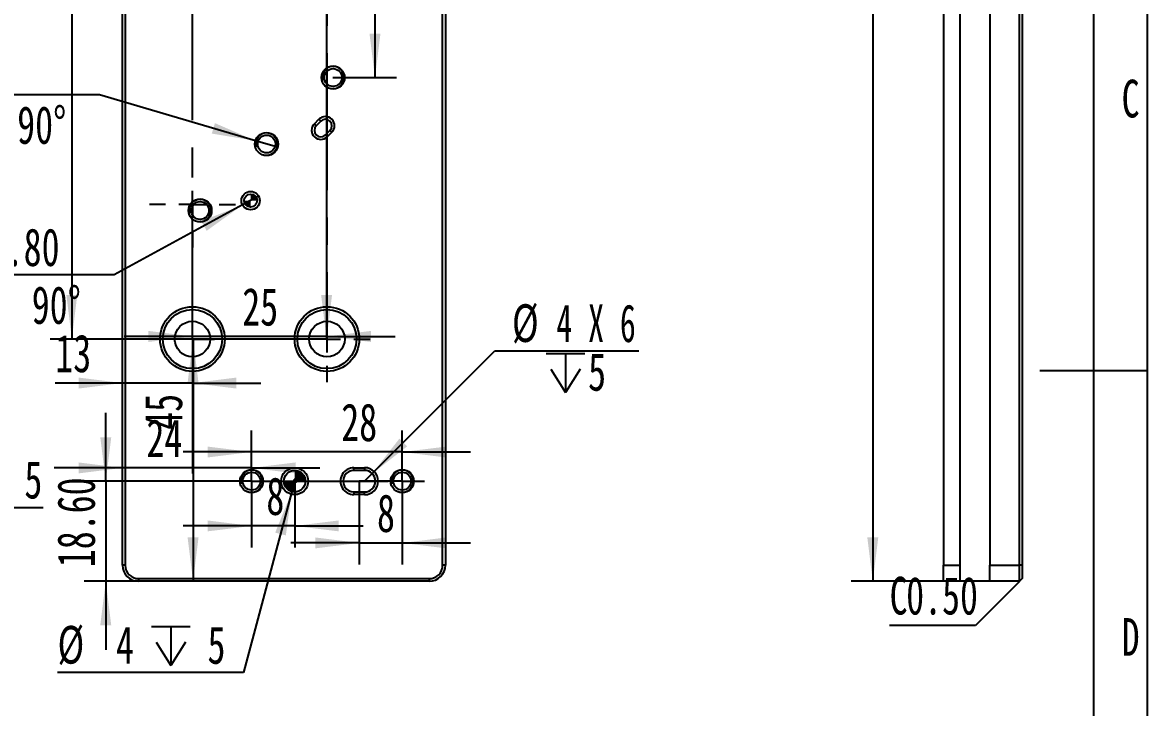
# Model space of a CAD drawing. Header units: millimetres. Extents: x 0 to 210, y 0 to 297.
# Drawn here: x 105.5 to 210, y 117.2 to 180.8 of the extents above; entities that cross this region are included whole.
import ezdxf

# ---------------------------------------------------------------- set-up
doc = ezdxf.new("R2010")
doc.units = ezdxf.units.MM
doc.linetypes.add('CENTERX2', pattern=[20.32, 12.7, -2.54, 2.54, -2.54])
doc.layers.add('图框', color=7, linetype='Continuous')
doc.layers.add('图纸格式', color=7, linetype='Continuous')
doc.styles.add('SLDTEXTSTYLE5', font='TXT', dxfattribs={"width": 0.7})
doc.styles.add('SLDTEXTSTYLE8', font='TXT', dxfattribs={"width": 0.633333})
doc.styles.add('SLDTEXTSTYLE9', font='TXT', dxfattribs={"width": 0.62})
doc.dimstyles.new('SLDDIMSTYLE0', dxfattribs={"dimtxt": 3.5, "dimasz": 4.08, "dimexe": 0, "dimexo": 0.0625, "dimgap": 0.875, "dimtad": 2, "dimlfac": 2, "dimrnd": 1e-09, "dimzin": 12, "dimdsep": 46, "dimtxsty": 'SLDTEXTSTYLE5', "dimsah": 1, "dimcen": 0.09, "dimadec": 0, "dimazin": 3, "dimtfac": 1, "dimtmove": 0, "dimatfit": 0, "dimfxl": 0, "dimfrac": 2, "dimtolj": 1, "dimtzin": 12, "dimarcsym": 0})
doc.dimstyles.new('SLDDIMSTYLE1', dxfattribs={"dimtxt": 3.5, "dimasz": 4.08, "dimexe": 0, "dimexo": 0.0625, "dimgap": 0.875, "dimtad": 2, "dimlfac": 2, "dimrnd": 1e-09, "dimzin": 12, "dimdsep": 46, "dimtxsty": 'SLDTEXTSTYLE5', "dimsah": 1, "dimcen": 0.09, "dimadec": 0, "dimazin": 3, "dimtfac": 1, "dimtofl": 0, "dimtmove": 0, "dimatfit": 3, "dimfxl": 0, "dimfrac": 2, "dimtolj": 1, "dimtzin": 12, "dimarcsym": 0})
doc.dimstyles.new('SLDDIMSTYLE2', dxfattribs={"dimtxt": 3.5, "dimasz": 4.08, "dimexe": 0, "dimexo": 0.0625, "dimgap": 0.875, "dimtad": 0, "dimtih": 1, "dimtoh": 1, "dimlfac": 2, "dimrnd": 1e-09, "dimzin": 4, "dimdsep": 46, "dimtxsty": 'SLDTEXTSTYLE5', "dimblk1": 'NONE', "dimsah": 1, "dimcen": 0, "dimadec": 0, "dimazin": 1, "dimtfac": 1, "dimtmove": 0, "dimatfit": 3, "dimldrblk": 'NONE', "dimfxl": 0, "dimfrac": 2, "dimtolj": 1, "dimtzin": 12, "dimarcsym": 0})
doc.dimstyles.new('SLDDIMSTYLE3', dxfattribs={"dimtxt": 3.5, "dimasz": 4.08, "dimexe": 0, "dimexo": 0.0625, "dimgap": 0.875, "dimtad": 2, "dimlfac": 2, "dimrnd": 1e-09, "dimzin": 4, "dimdsep": 46, "dimtxsty": 'SLDTEXTSTYLE5', "dimsah": 1, "dimcen": 0.09, "dimadec": 0, "dimazin": 1, "dimtfac": 1, "dimtmove": 0, "dimatfit": 0, "dimfxl": 0, "dimfrac": 2, "dimtolj": 1, "dimtzin": 12, "dimarcsym": 0})
doc.dimstyles.new('SLDDIMSTYLE8', dxfattribs={"dimtxt": 3.5, "dimasz": 4.08, "dimexe": 0, "dimexo": 0.0625, "dimgap": 0.875, "dimtad": 0, "dimtih": 1, "dimtoh": 1, "dimdec": 6, "dimlfac": 2, "dimrnd": 1e-09, "dimzin": 12, "dimdsep": 46, "dimtxsty": 'SLDTEXTSTYLE5', "dimblk1": 'NONE', "dimsah": 1, "dimcen": 0, "dimadec": 0, "dimazin": 3, "dimtfac": 1, "dimtmove": 0, "dimatfit": 3, "dimldrblk": 'NONE', "dimfxl": 0, "dimfrac": 2, "dimtolj": 1, "dimtzin": 12, "dimarcsym": 0})
doc.dimstyles.new('SLDDIMSTYLE9', dxfattribs={"dimtxt": 3.5, "dimasz": 4.08, "dimexe": 0, "dimexo": 0.0625, "dimgap": 0.875, "dimtad": 0, "dimtih": 1, "dimtoh": 1, "dimdec": 6, "dimlfac": 2, "dimrnd": 1e-09, "dimzin": 12, "dimdsep": 46, "dimtxsty": 'SLDTEXTSTYLE5', "dimsah": 1, "dimcen": 0, "dimadec": 0, "dimazin": 3, "dimtfac": 1, "dimtofl": 0, "dimtmove": 0, "dimatfit": 3, "dimfxl": 0, "dimfrac": 2, "dimtolj": 1, "dimtzin": 12, "dimarcsym": 0})

# ---------------------------------------------------------------- blocks, each defined once
blk = doc.blocks.new('_D_1')
at = {"layer": '图纸格式'}
for p, q in [((121.27, 226.44), (108.07, 226.44)), ((110.07, 226.44), (110.07, 151.44)), ((121.27, 151.44), (108.07, 151.44))]:
    blk.add_line(p, q, dxfattribs=at)
for points in [[(110.07, 226.44), (109.56, 222.36), (110.57, 222.36)], [(110.07, 151.44), (110.57, 155.52), (109.56, 155.52)]]:
    blk.add_solid(points, dxfattribs=at)
at = {"layer": '图纸格式', "insert": (105.55, 188.43), "char_height": 3.5, "attachment_point": 1, "rotation": 90, "style": 'SLDTEXTSTYLE5'}
blk.add_mtext('150', dxfattribs=at)
blk = doc.blocks.new('_D_2')
at = {"layer": '图纸格式'}
for p, q in [((126.77, 138.24), (126.77, 142.95)), ((140.77, 138.24), (140.77, 142.95)), ((126.77, 140.95), (120.42, 140.95)), ((140.77, 140.95), (126.77, 140.95)), ((140.77, 140.95), (147.12, 140.95))]:
    blk.add_line(p, q, dxfattribs=at)
for points in [[(126.77, 140.95), (122.69, 141.45), (122.69, 140.44)], [(140.77, 140.95), (144.85, 140.44), (144.85, 141.45)]]:
    blk.add_solid(points, dxfattribs=at)
at = {"layer": '图纸格式', "insert": (135.1, 145.46), "char_height": 3.5, "attachment_point": 1, "rotation": 0.0014, "style": 'SLDTEXTSTYLE5'}
blk.add_mtext('28', dxfattribs=at)
blk = doc.blocks.new('_D_6')
at = {"layer": '图纸格式'}
for p, q in [((134.33, 200.72), (140.23, 200.72)), ((138.23, 200.72), (138.23, 175.72)), ((134.33, 175.72), (140.23, 175.72))]:
    blk.add_line(p, q, dxfattribs=at)
for points in [[(138.23, 200.72), (137.72, 196.64), (138.74, 196.64)], [(138.23, 175.72), (138.74, 179.8), (137.72, 179.8)]]:
    blk.add_solid(points, dxfattribs=at)
at = {"layer": '图纸格式', "insert": (133.72, 186.33), "char_height": 3.5, "attachment_point": 1, "rotation": 90, "style": 'SLDTEXTSTYLE5'}
blk.add_mtext('50', dxfattribs=at)
blk = doc.blocks.new('SW_SYMBOL_HOLE_DEPTH')
at = {"layer": '图纸格式', "color": 0}
for p, q in [((0, 875), (800, 875)), ((400, 875), (400, 75)), ((100, 555), (400, 75)), ((700, 555), (400, 75))]:
    blk.add_line(p, q, dxfattribs=at)
blk = doc.blocks.new('SW_SYMBOL_HOLE_SINK')
at = {"layer": '图纸格式', "color": 0}
for p, q in [((0, 875), (800, 75)), ((800, 75), (1600, 875))]:
    blk.add_line(p, q, dxfattribs=at)
blk = doc.blocks.new('_D_7')
at = {"layer": '图纸格式'}
for p, q in [((127.42, 164.7), (125.93, 163.89)), ((125.93, 163.89), (114.01, 157.4)), ((114.01, 157.4), (84.08, 157.4))]:
    blk.add_line(p, q, dxfattribs=at)
blk.add_solid([(125.93, 163.89), (122.1, 162.38), (122.59, 161.49)], dxfattribs=at)
at = {"layer": '图纸格式', "xscale": 0.004511737089201878, "yscale": 0.004511737089201878, "zscale": 0.004511737089201878}
for name, p in [('SW_SYMBOL_HOLE_DEPTH', (98.36, 157.73)), ('SW_SYMBOL_HOLE_SINK', (84.08, 152.36))]:
    blk.add_blockref(name, p, dxfattribs=at)
at = {"layer": '图纸格式', "char_height": 3.5, "attachment_point": 1, "style": 'SLDTEXTSTYLE5'}
for s, insert in [('%%c', (88.11, 161.74)), ('2.40', (92.22, 161.72)), ('3.80', (102.26, 161.72)), ('%%c', (91.45, 156.37)), ('3.40', (95.56, 156.35)), ('X 90°', (103.01, 156.35))]:
    blk.add_mtext(s, dxfattribs=dict(at, insert=insert))
blk = doc.blocks.new('_None')
blk = doc.blocks.new('_D_8')
at = {"layer": '图纸格式'}
for p, q in [((112.65, 174.12), (82.73, 174.12)), ((127.13, 169.85), (112.65, 174.12)), ((129.19, 169.25), (127.13, 169.85))]:
    blk.add_line(p, q, dxfattribs=at)
blk.add_solid([(127.13, 169.85), (123.36, 171.49), (123.07, 170.52)], dxfattribs=at)
at = {"layer": '图纸格式', "xscale": 0.004511737089201878, "yscale": 0.004511737089201878, "zscale": 0.004511737089201878}
for name, p in [('SW_SYMBOL_HOLE_DEPTH', (99.31, 174.45)), ('SW_SYMBOL_HOLE_SINK', (82.73, 169.08))]:
    blk.add_blockref(name, p, dxfattribs=at)
at = {"layer": '图纸格式', "char_height": 3.5, "attachment_point": 1, "style": 'SLDTEXTSTYLE5'}
for s, insert in [('%%c', (89.05, 178.46)), ('3.30', (93.17, 178.44)), ('5', (103.21, 178.44)), ('%%c', (90.09, 173.09)), ('4.30', (94.21, 173.07)), ('X 90°', (101.66, 173.07))]:
    blk.add_mtext(s, dxfattribs=dict(at, insert=insert))
blk = doc.blocks.new('_D_9')
at = {"layer": '图纸格式'}
for p, q in [((133.77, 238.94), (131.74, 238.94)), ((133.74, 238.94), (133.74, 151.44)), ((133.77, 151.44), (131.74, 151.44))]:
    blk.add_line(p, q, dxfattribs=at)
for points in [[(133.74, 238.94), (133.23, 234.86), (134.24, 234.86)], [(133.74, 151.44), (134.24, 155.52), (133.23, 155.52)]]:
    blk.add_solid(points, dxfattribs=at)
at = {"layer": '图纸格式', "insert": (129.22, 196.99), "char_height": 3.5, "attachment_point": 1, "rotation": 90, "style": 'SLDTEXTSTYLE5'}
blk.add_mtext('175', dxfattribs=at)
blk = doc.blocks.new('_D_10')
at = {"layer": '图纸格式'}
for p, q in [((121.27, 151.44), (121.27, 153.68)), ((133.77, 151.44), (133.77, 153.68)), ((121.27, 151.68), (114.92, 151.68)), ((133.77, 151.68), (121.27, 151.68)), ((133.77, 151.68), (140.12, 151.68))]:
    blk.add_line(p, q, dxfattribs=at)
for points in [[(121.27, 151.68), (117.19, 152.19), (117.19, 151.17)], [(133.77, 151.68), (137.85, 151.17), (137.85, 152.19)]]:
    blk.add_solid(points, dxfattribs=at)
at = {"layer": '图纸格式', "insert": (125.9, 156.19), "char_height": 3.5, "attachment_point": 1, "style": 'SLDTEXTSTYLE5'}
blk.add_mtext('25', dxfattribs=at)
blk = doc.blocks.new('_D_11')
at = {"layer": '图纸格式'}
for p, q in [((126.77, 138.24), (126.77, 132.08)), ((130.77, 138.24), (130.77, 132.08)), ((126.77, 134.08), (120.42, 134.08)), ((130.77, 134.08), (126.77, 134.08)), ((130.77, 134.08), (137.12, 134.08))]:
    blk.add_line(p, q, dxfattribs=at)
for points in [[(126.77, 134.08), (122.69, 134.59), (122.69, 133.58)], [(130.77, 134.08), (134.85, 133.58), (134.85, 134.59)]]:
    blk.add_solid(points, dxfattribs=at)
at = {"layer": '图纸格式', "insert": (128.14, 138.6), "char_height": 3.5, "attachment_point": 1, "rotation": 0.0014, "style": 'SLDTEXTSTYLE5'}
blk.add_mtext('8', dxfattribs=at)
blk = doc.blocks.new('_D_12')
at = {"layer": '图纸格式'}
for p, q in [((136.77, 138.24), (136.77, 130.5)), ((140.77, 138.24), (140.77, 130.5)), ((136.77, 132.5), (130.42, 132.5)), ((136.77, 132.5), (140.77, 132.5)), ((140.77, 132.5), (147.12, 132.5))]:
    blk.add_line(p, q, dxfattribs=at)
for points in [[(136.77, 132.5), (132.69, 133.01), (132.69, 132)], [(140.77, 132.5), (144.85, 132), (144.85, 133.01)]]:
    blk.add_solid(points, dxfattribs=at)
at = {"layer": '图纸格式', "insert": (138.42, 137.02), "char_height": 3.5, "attachment_point": 1, "rotation": 0.0014, "style": 'SLDTEXTSTYLE5'}
blk.add_mtext('8', dxfattribs=at)
blk = doc.blocks.new('_D_13')
at = {"layer": '图纸格式'}
for p, q in [((121.27, 151.44), (121.27, 145.35)), ((114.77, 147.35), (108.53, 147.35)), ((121.27, 147.35), (114.77, 147.35)), ((121.27, 147.35), (127.62, 147.35))]:
    blk.add_line(p, q, dxfattribs=at)
for points in [[(114.77, 147.35), (110.69, 147.86), (110.69, 146.84)], [(121.27, 147.35), (125.35, 146.84), (125.35, 147.86)]]:
    blk.add_solid(points, dxfattribs=at)
at = {"layer": '图纸格式', "insert": (108.53, 151.86), "char_height": 3.5, "attachment_point": 1, "style": 'SLDTEXTSTYLE5'}
blk.add_mtext('13', dxfattribs=at)
blk = doc.blocks.new('_D_14')
at = {"layer": '图纸格式'}
for p, q in [((121.27, 151.44), (123.33, 151.44)), ((121.33, 151.44), (121.33, 128.94))]:
    blk.add_line(p, q, dxfattribs=at)
for points in [[(121.33, 151.44), (120.82, 147.36), (121.84, 147.36)], [(121.33, 128.94), (121.84, 133.02), (120.82, 133.02)]]:
    blk.add_solid(points, dxfattribs=at)
at = {"layer": '图纸格式', "insert": (116.82, 143.01), "char_height": 3.5, "attachment_point": 1, "rotation": 90, "style": 'SLDTEXTSTYLE5'}
blk.add_mtext('45', dxfattribs=at)
blk = doc.blocks.new('_D_15')
at = {"layer": '图纸格式'}
for p, q in [((126.77, 138.24), (126.77, 141.47)), ((114.77, 139.47), (108.42, 139.47)), ((126.77, 139.47), (114.77, 139.47)), ((126.77, 139.47), (133.12, 139.47))]:
    blk.add_line(p, q, dxfattribs=at)
for points in [[(114.77, 139.47), (110.69, 139.98), (110.69, 138.96)], [(126.77, 139.47), (130.85, 138.96), (130.85, 139.98)]]:
    blk.add_solid(points, dxfattribs=at)
at = {"layer": '图纸格式', "insert": (117, 143.98), "char_height": 3.5, "attachment_point": 1, "style": 'SLDTEXTSTYLE5'}
blk.add_mtext('24', dxfattribs=at)
blk = doc.blocks.new('_D_16')
at = {"layer": '图纸格式'}
for p, q in [((113.22, 138.24), (113.22, 144.59)), ((126.77, 138.24), (111.22, 138.24)), ((113.22, 138.24), (113.22, 128.94)), ((116.27, 128.94), (111.22, 128.94)), ((113.22, 128.94), (113.22, 122.59))]:
    blk.add_line(p, q, dxfattribs=at)
for points in [[(113.22, 138.24), (113.73, 142.32), (112.71, 142.32)], [(113.22, 128.94), (112.71, 124.86), (113.73, 124.86)]]:
    blk.add_solid(points, dxfattribs=at)
at = {"layer": '图纸格式', "insert": (108.71, 130.25), "char_height": 3.5, "attachment_point": 1, "rotation": 90, "style": 'SLDTEXTSTYLE5'}
blk.add_mtext('18.60', dxfattribs=at)
blk = doc.blocks.new('_D_23')
at = {"layer": '图纸格式'}
for p, q in [((131.03, 139.2), (130.51, 137.27)), ((130.51, 137.27), (126.01, 120.46)), ((126.01, 120.46), (108.74, 120.46))]:
    blk.add_line(p, q, dxfattribs=at)
blk.add_solid([(130.51, 137.27), (128.96, 133.46), (129.95, 133.2)], dxfattribs=at)
at = {"layer": '图纸格式', "xscale": 0.004511737089201878, "yscale": 0.004511737089201878, "zscale": 0.004511737089201878}
blk.add_blockref('SW_SYMBOL_HOLE_DEPTH', (117.46, 120.79), dxfattribs=at)
at = {"layer": '图纸格式', "char_height": 3.5, "attachment_point": 1, "style": 'SLDTEXTSTYLE5'}
for s, insert in [('%%c', (108.74, 124.8)), ('4', (114.17, 124.78)), ('5', (122.67, 124.78))]:
    blk.add_mtext(s, dxfattribs=dict(at, insert=insert))
blk = doc.blocks.new('_D_24')
at = {"layer": '图纸格式'}
for p, q in [((137.98, 138.95), (149.38, 150.33)), ((149.38, 150.33), (162.74, 150.33)), ((137.27, 138.24), (137.98, 138.95))]:
    blk.add_line(p, q, dxfattribs=at)
blk.add_solid([(137.98, 138.95), (141.22, 141.47), (140.5, 142.19)], dxfattribs=at)
at = {"layer": '图纸格式', "xscale": 0.004511737089201878, "yscale": 0.004511737089201878, "zscale": 0.004511737089201878}
blk.add_blockref('SW_SYMBOL_HOLE_DEPTH', (154.13, 146.15), dxfattribs=at)
at = {"layer": '图纸格式', "char_height": 3.5, "attachment_point": 1}
for s, insert, style in [('%%c', (150.96, 154.67), 'SLDTEXTSTYLE5'), ('4 X 6', (155.08, 154.66), 'SLDTEXTSTYLE9'), ('5', (158.03, 150.14), 'SLDTEXTSTYLE5')]:
    blk.add_mtext(s, dxfattribs=dict(at, insert=insert, style=style))
blk = doc.blocks.new('SW_CENTERMARKSYMBOL_0')
at = {"layer": '图纸格式', "color": 0}
for p, q in [((0, 1.25), (0, 2.075)), ((0, 0), (0, 1.25)), ((-1.25, 0), (-2.075, 0)), ((0, 0), (-1.25, 0)), ((0, 0), (0, -1.25)), ((0, 0), (1.25, 0)), ((1.25, 0), (2.075, 0)), ((0, -1.25), (0, -2.075))]:
    blk.add_line(p, q, dxfattribs=at)
blk = doc.blocks.new('SW_CENTERMARKSYMBOL_1')
at = {"layer": '图纸格式', "color": 0}
for p, q in [((0, 1.25), (0, 2.075)), ((0, 0), (0, 1.25)), ((-1.25, 0), (-2.075, 0)), ((0, 0), (-1.25, 0)), ((0, 0), (0, -1.25)), ((0, 0), (1.25, 0)), ((1.25, 0), (2.075, 0)), ((0, -1.25), (0, -2.075))]:
    blk.add_line(p, q, dxfattribs=at)
blk = doc.blocks.new('SW_CENTERMARKSYMBOL_2')
at = {"layer": '图纸格式', "color": 0}
for p, q in [((0, 2.5), (0, 4)), ((0, 0), (0, 1.25)), ((-2.5, 0), (-4, 0)), ((0, 0), (-1.25, 0)), ((0, 0), (0, -1.25)), ((0, 0), (1.25, 0)), ((2.5, 0), (4, 0)), ((0, -2.5), (0, -4))]:
    blk.add_line(p, q, dxfattribs=at)
blk = doc.blocks.new('SW_CENTERMARKSYMBOL_3')
at = {"layer": '图纸格式', "color": 0}
for p, q in [((0, 2.5), (0, 4)), ((0, 0), (0, 1.25)), ((-2.5, 0), (-4, 0)), ((0, 0), (-1.25, 0)), ((0, 0), (0, -1.25)), ((0, 0), (1.25, 0)), ((2.5, 0), (4, 0)), ((0, -2.5), (0, -4))]:
    blk.add_line(p, q, dxfattribs=at)
blk = doc.blocks.new('SW_DOWELSYMBOL_0')
at = {"linetype": 'Continuous', "lineweight": 18}
h = blk.add_hatch(color=0, dxfattribs=at)
edge = h.paths.add_edge_path(flags=0)
edge.add_arc((0, 0), 1, 180, 270)
edge.add_line((0, -1), (0, 0))
edge.add_line((0, 0), (-1, 0))
h = blk.add_hatch(color=0, dxfattribs=at)
edge = h.paths.add_edge_path(flags=0)
edge.add_arc((0, 0), 1, 0, 90)
edge.add_line((0, 1), (0, 0))
edge.add_line((0, 0), (1, 0))
at = {"layer": '图纸格式', "color": 0}
blk.add_circle((0, 0), 1, dxfattribs=at)
blk = doc.blocks.new('SW_DOWELSYMBOL_3')
at = {"linetype": 'Continuous', "lineweight": 18}
h = blk.add_hatch(color=0, dxfattribs=at)
edge = h.paths.add_edge_path(flags=0)
edge.add_arc((0, 0), 0.6, 180, 270)
edge.add_line((0, -0.6), (0, 0))
edge.add_line((0, 0), (-0.6, 0))
h = blk.add_hatch(color=0, dxfattribs=at)
edge = h.paths.add_edge_path(flags=0)
edge.add_arc((0, 0), 0.6, 0, 90)
edge.add_line((0, 0.6), (0, 0))
edge.add_line((0, 0), (0.6, 0))
at = {"layer": '图纸格式', "color": 0}
blk.add_circle((0, 0), 0.6, dxfattribs=at)
blk = doc.blocks.new('_D_25')
at = {"layer": '图纸格式'}
for p, q in [((191.06, 258.94), (182.48, 258.94)), ((184.48, 258.94), (184.48, 128.94)), ((191.06, 128.94), (182.48, 128.94))]:
    blk.add_line(p, q, dxfattribs=at)
for points in [[(184.48, 258.94), (183.97, 254.86), (184.99, 254.86)], [(184.48, 128.94), (184.99, 133.02), (183.97, 133.02)]]:
    blk.add_solid(points, dxfattribs=at)
at = {"layer": '图纸格式', "insert": (179.97, 218.32), "char_height": 3.5, "attachment_point": 1, "rotation": 90, "style": 'SLDTEXTSTYLE5'}
blk.add_mtext('260', dxfattribs=at)
blk = doc.blocks.new('SW_CHAMFER_DIMENSION_0')
at = {"layer": '图纸格式', "color": 0}
for p, q in [((12.07, 4.09), (7.97, 0)), ((7.97, 0), (0, 0))]:
    blk.add_line(p, q, dxfattribs=at)
at = {"layer": '图纸格式', "color": 0, "char_height": 3.5, "attachment_point": 1, "style": 'SLDTEXTSTYLE5'}
for s, insert in [('C', (0, 4.51)), ('0.50', (1.54, 4.51))]:
    blk.add_mtext(s, dxfattribs=dict(at, insert=insert))
blk = doc.blocks.new('_D_45')
at = {"layer": '图纸格式'}
for p, q in [((71.61, 157.3), (72.61, 155.57)), ((72.61, 155.57), (84.02, 135.8)), ((84.02, 135.8), (107.41, 135.8))]:
    blk.add_line(p, q, dxfattribs=at)
blk.add_solid([(72.61, 155.57), (74.21, 151.78), (75.09, 152.29)], dxfattribs=at)
at = {"layer": '图纸格式', "xscale": 0.004511737089201878, "yscale": 0.004511737089201878, "zscale": 0.004511737089201878}
blk.add_blockref('SW_SYMBOL_HOLE_DEPTH', (100.45, 136.14), dxfattribs=at)
at = {"layer": '图纸格式', "char_height": 3.5, "attachment_point": 1}
for s, insert, style in [('2 x', (85.61, 140.13), 'SLDTEXTSTYLE8'), ('%%c', (91.74, 140.14), 'SLDTEXTSTYLE5'), ('4', (97.16, 140.13), 'SLDTEXTSTYLE5'), ('5', (105.66, 140.13), 'SLDTEXTSTYLE5')]:
    blk.add_mtext(s, dxfattribs=dict(at, insert=insert, style=style))

msp = doc.modelspace()

# ---------------------------------------------------------------- linework, layer by layer
at = {"color": 7, "linetype": 'Continuous', "lineweight": 25}
for p, q in [((114.7687569, 130.43785487), (114.7687569, 257.43785487)), ((115.0187569, 257.43785487), (115.0187569, 130.43785487)), ((144.5187569, 130.43785487), (144.5187569, 257.43785487)), ((144.7687569, 257.43785487), (144.7687569, 130.43785487)), ((191.05922603, 257.43785487), (191.05922603, 130.43785487)), ((192.55922603, 257.43785487), (192.55922603, 130.43785487)), ((195.35922603, 257.43785487), (195.35922603, 130.43785487)), ((198.10922603, 130.43785487), (198.10922603, 257.43785487)), ((198.35922603, 257.43785487), (198.35922603, 130.43785487)), ((132.59742539, 171.42116594), (133.02168946, 171.84543001)), ((132.59742539, 171.42116594), (132.77420209, 171.24438924)), ((133.19846616, 171.66865331), (132.77420209, 171.24438924)), ((133.19846616, 171.66865331), (133.02168946, 171.84543001)), ((133.62273023, 170.39586111), (134.0469943, 170.82012517)), ((133.79950692, 170.21908441), (133.62273023, 170.39586111)), ((134.22377099, 170.64334848), (133.79950692, 170.21908441)), ((134.0469943, 170.82012517), (134.22377099, 170.64334848)), ((136.26872664, 139.48854593), (137.26872664, 139.48857014)), ((136.26873269, 139.23854593), (136.26872664, 139.48854593)), ((137.26873269, 139.23857014), (136.26873269, 139.23854593)), ((137.26872664, 139.48857014), (137.26873269, 139.23857014)), ((136.26878111, 137.23854594), (137.26878111, 137.23857014)), ((136.26878111, 137.23854594), (136.26878716, 136.98854594)), ((137.26878716, 136.98857014), (136.26878716, 136.98854594)), ((137.26878716, 136.98857014), (137.26878111, 137.23857014)), ((115.0187569, 130.43785487), (114.7687569, 130.43785487)), ((144.7687569, 130.43785487), (144.5187569, 130.43785487)), ((191.05922603, 128.93785487), (191.05922603, 130.43785487)), ((191.05922603, 130.43785487), (192.55922603, 130.43785487)), ((192.55922603, 130.43785487), (192.55922603, 128.93785487)), ((195.35922603, 130.43785487), (198.10922603, 130.43785487)), ((195.35922603, 128.93785487), (195.35922603, 130.43785487)), ((198.35922603, 130.43785487), (198.10922603, 130.43785487)), ((198.10922603, 128.93785487), (198.10922603, 130.43785487)), ((198.35922603, 130.43785487), (198.35922603, 129.18785487)), ((116.2687569, 129.18785487), (143.2687569, 129.18785487)), ((116.2687569, 129.18785487), (116.2687569, 128.93785487)), ((143.2687569, 128.93785487), (116.2687569, 128.93785487)), ((143.2687569, 129.18785487), (143.2687569, 128.93785487)), ((192.55922603, 128.93785487), (191.05922603, 128.93785487)), ((195.35922603, 128.93785487), (192.55922603, 128.93785487)), ((198.10922603, 128.93785487), (195.35922603, 128.93785487)), ((198.35922603, 129.18785487), (198.10922603, 128.93785487))]:
    msp.add_line(p, q, dxfattribs=at)
at = {"color": 7, "linetype": 'CENTERX2'}
for p, q in [((133.76980844, 238.93785487), (133.76980844, 151.43785487)), ((133.76980844, 238.93785487), (133.76980844, 151.43785487)), ((121.26980844, 151.43785487), (121.26980844, 226.43785487)), ((121.26980844, 151.43785487), (121.26980844, 156.43785487)), ((133.76980844, 151.43785487), (133.76980844, 156.43785487)), ((133.76980844, 151.43785487), (121.26980844, 151.43785487)), ((121.26980844, 151.43785487), (121.26980844, 138.93785487)), ((126.76887791, 138.23831596), (140.7687569, 138.23865487)), ((126.76887791, 138.23831596), (130.76887791, 138.23841279)), ((140.7687569, 138.23865487), (136.7687569, 138.23855804))]:
    msp.add_line(p, q, dxfattribs=at)
at = {"color": 7, "linetype": 'Continuous', "lineweight": 25}
for centre, radius in [((134.33107444, 175.72444103), 1.075), ((134.33107444, 175.72444103), 0.825), ((128.15714836, 169.55051495), 1.075), ((128.15714836, 169.55051495), 0.825), ((126.6754061, 164.29706512), 0.85), ((121.98322228, 163.37658887), 1.075), ((121.98322228, 163.37658887), 0.825), ((126.6754061, 164.29706512), 0.6), ((121.26980844, 151.43785487), 3), ((121.26980844, 151.43785487), 2.75), ((133.76980844, 151.43785487), 3), ((133.76980844, 151.43785487), 2.75), ((121.26980844, 151.43785487), 1.65), ((133.76980844, 151.43785487), 1.65), ((126.76887791, 138.23831596), 1.075), ((126.76887791, 138.23831596), 0.825), ((130.76887791, 138.23841279), 1.25), ((130.76887791, 138.23841279), 1), ((140.7687569, 138.23865487), 1.075), ((140.7687569, 138.23865487), 0.825)]:
    msp.add_circle(centre, radius, dxfattribs=at)
at = {"color": 7, "linetype": 'Continuous', "lineweight": 18}
for centre in [(134.33107444, 175.72444103), (128.15714836, 169.55051495), (121.98322228, 163.37658887), (126.76887791, 138.23831596), (140.7687569, 138.23865487)]:
    msp.add_arc(centre, 1, 255, 195, dxfattribs=at)
at = {"color": 7, "linetype": 'Continuous', "lineweight": 25}
for centre, radius, start, end in [((133.19846616, 170.82012517), 0.85, 135, 315), ((133.62273023, 171.24438924), 0.85, 315, 135), ((133.62273023, 171.24438924), 0.6, 315, 135), ((133.19846616, 170.82012517), 0.6, 135, 315), ((136.2687569, 138.23854594), 1.25, 90.0013870404, 270.0013870404), ((136.2687569, 138.23854594), 1, 90.0013870404, 270.0013870404), ((137.2687569, 138.23857014), 1.25, 270.0013870404, 90.0013870404), ((137.2687569, 138.23857014), 1, 270.0013870404, 90.0013870404), ((130.76887791, 138.23841279), 0.16786026, 250.6289784903, 109.3710215097), ((116.2687569, 130.43785487), 1.5, 180, 270), ((116.2687569, 130.43785487), 1.25, 180, 270), ((143.2687569, 130.43785487), 1.25, 270, 0), ((143.2687569, 130.43785487), 1.5, 270, 0)]:
    msp.add_arc(centre, radius, start, end, dxfattribs=at)
msp.add_open_spline([(130.71320135, 138.08005501), (130.71320135, 138.10532496), (130.71320135, 138.13069714), (130.71320135, 138.18269915), (130.71320135, 138.20997539), (130.71320135, 138.26806546), (130.71320135, 138.29500778), (130.71320135, 138.34654643), (130.71320135, 138.37169197), (130.71320135, 138.39677057)], degree=3, knots=[0, 0, 0, 0, 0.25, 0.25, 0.5, 0.5, 0.75, 0.75, 1, 1, 1, 1], dxfattribs=at)
at = {"layer": '图框'}
msp.add_line((210, 0), (210, 297), dxfattribs=at)
at = {"layer": '图框', "lineweight": 25}
for p, q in [((205, 4.97293926), (205, 292)), ((210, 148.5), (200, 148.5))]:
    msp.add_line(p, q, dxfattribs=at)

# ---------------------------------------------------------------- block references
at = {"layer": '图纸格式'}
for name, p in [('SW_CENTERMARKSYMBOL_2', (121.26980844, 163.93785487)), ('SW_DOWELSYMBOL_3', (126.6754061, 164.29706512)), ('SW_CENTERMARKSYMBOL_3', (133.76980844, 151.43785487)), ('SW_CENTERMARKSYMBOL_1', (126.76887791, 138.23831596)), ('SW_CENTERMARKSYMBOL_0', (140.7687569, 138.23865487)), ('SW_DOWELSYMBOL_0', (130.76887791, 138.23841279)), ('SW_CHAMFER_DIMENSION_0', (186.04176656, 124.84437617))]:
    msp.add_blockref(name, p, dxfattribs=at)

# ---------------------------------------------------------------- texts
at = {"layer": '图框', "char_height": 3.5, "attachment_point": 2, "style": 'SLDTEXTSTYLE5'}
for s, insert in [('C', (208.42725694, 175.52069777)), ('D', (208.42968752, 125.52069777))]:
    msp.add_mtext(s, dxfattribs=dict(at, insert=insert))

# ---------------------------------------------------------------- dimensions: what is measured, and where the dimension line sits
at = {"layer": '图纸格式'}
for base, p1, p2, angle, dimstyle, picture, middle in [((184.4826795, 128.93785487), (191.05922603, 258.93785487), (191.05922603, 128.93785487), 90, 'SLDDIMSTYLE1', '_D_25', (184.4826795, 220.62234822)), ((133.73630405, 151.43785487), (133.76980844, 238.93785487), (133.76980844, 151.43785487), 90, 'SLDDIMSTYLE1', '_D_9', (133.73630405, 199.29512819)), ((110.06641477, 151.43785487), (121.26980844, 226.43785487), (121.26980844, 151.43785487), 90, 'SLDDIMSTYLE1', '_D_1', (110.06641477, 190.73247311)), ((138.23221246, 175.72444103), (134.33107444, 200.72444103), (134.33107444, 175.72444103), 90, 'SLDDIMSTYLE1', '_D_6', (138.23221246, 187.86917204)), ((121.33166925, 128.93785487), (121.26980844, 151.43785487), (116.2687569, 128.93785487), 90, 'SLDDIMSTYLE1', '_D_14', (121.33166925, 144.5476625)), ((126.76881236, 140.94643274), (140.7687569, 138.23865487), (126.76887791, 138.23831596), 0.0013870404, 'SLDDIMSTYLE0', '_D_2', (136.63492878, 140.94667158)), ((113.21891425, 128.93785487), (126.76887791, 138.23831596), (116.2687569, 128.93785487), 90, 'SLDDIMSTYLE3', '_D_16', (113.21891425, 134.08465854)), ((126.76897847, 134.08460678), (130.76887791, 138.23841279), (126.76887791, 138.23831596), 0.0013870404, 'SLDDIMSTYLE0', '_D_11', (128.90693488, 134.08465854)), ((140.76889572, 132.50446698), (136.7687569, 138.23855804), (140.7687569, 138.23865487), 0.0013870404, 'SLDDIMSTYLE0', '_D_12', (139.18554051, 132.50442865))]:
    dim = msp.add_linear_dim(base=base, p1=p1, p2=p2, angle=angle, dimstyle=dimstyle, dxfattribs=at)
    dim.commit()
    dim.dimension.update_dxf_attribs({"geometry": picture, "text_midpoint": middle, "dimtype": 160})
for p1, p2, text, dimstyle, picture, middle in [((129.18832684, 169.24671246), (127.12596989, 169.85431744), '%%c3.30{\\fGDT;x}5\\P{\\fGDT;w}<> X 90°', 'SLDDIMSTYLE2', '_D_8', (96.89862622, 173.50433104)), ((127.42184787, 164.70366649), (125.92896433, 163.89046374), '%%c2.40{\\fGDT;x}3.80\\P{\\fGDT;w}<> X 90°', 'SLDDIMSTYLE2', '_D_7', (98.2500071, 156.78195141)), ((71.61091248, 157.30397845), (72.61057231, 155.57173129), '2 x <> {\\fGDT;x} 5\\P', 'SLDDIMSTYLE8', '_D_45', (96.51027797, 137.87519013)), ((131.02750203, 139.20439083), (130.5102538, 137.27243475), '<> {\\fGDT;x} 5\\P', 'SLDDIMSTYLE8', '_D_23', (116.58169797, 122.5298813))]:
    dim = msp.add_diameter_dim_2p(p1=p1, p2=p2, text=text, dimstyle=dimstyle, dxfattribs=at)
    dim.commit()
    dim.dimension.update_dxf_attribs({"geometry": picture, "text_midpoint": middle, "dimtype": 163})
for base, p1, p2, picture, middle in [((121.26980844, 151.68253799), (133.76980844, 151.43785487), (121.26980844, 151.43785487), '_D_10', (127.44053826, 151.68253799)), ((114.7687569, 147.3524588), (121.26980844, 151.43785487), (114.7687569, 130.43785487), '_D_13', (110.06921223, 147.3524588)), ((114.7687569, 139.47083905), (126.76887791, 138.23831596), (114.7687569, 130.43785487), '_D_15', (118.53588597, 139.47083905))]:
    dim = msp.add_linear_dim(base=base, p1=p1, p2=p2, dimstyle='SLDDIMSTYLE0', dxfattribs=at)
    dim.commit()
    dim.dimension.update_dxf_attribs({"geometry": picture, "text_midpoint": middle, "dimtype": 160})
dim = msp.add_radius_dim(center=(137.2687569, 138.23857014), mpoint=(137.9762829, 138.94525745), text='%%c<> X 6\\P{\\fGDT;x}5\\P', dimstyle='SLDDIMSTYLE9', override={"dimpost": '<>'}, dxfattribs=at)
dim.commit()
dim.dimension.update_dxf_attribs({"geometry": '_D_24', "text_midpoint": (156.85118409, 150.14541175), "dimtype": 164})

doc.saveas('drawing.dxf')
